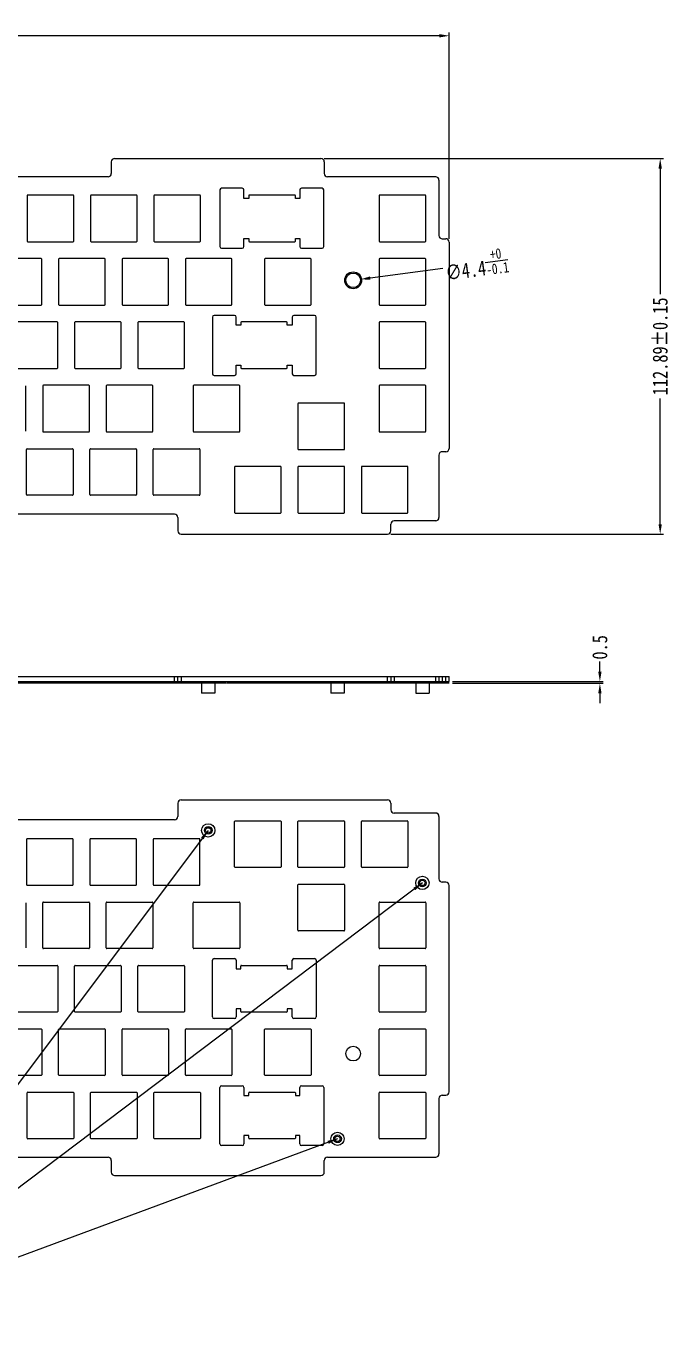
# Model space of a CAD drawing. Header units: inches. Extents: x -2421 to 103, y 702 to 2138.
# Drawn here: x -333.9 to -140.3, y 727.9 to 1118 of the extents above; entities that cross this region are included whole.
import ezdxf

# ---------------------------------------------------------------- set-up
doc = ezdxf.new("R2010")
doc.units = ezdxf.units.IN
doc.header["$LTSCALE"] = 1.21
doc.header["$MEASUREMENT"] = 0
doc.header["$PDMODE"] = 3
doc.header["$PDSIZE"] = 0.3125
doc.linetypes.add('CENTER', pattern=[0.6, 0.375, -0.075, 0.075, -0.075])
doc.layers.get('0').update_dxf_attribs({"linetype": 'CONTINUOUS'})
doc.layers.get('Defpoints').update_dxf_attribs({"linetype": 'CONTINUOUS'})
doc.styles.get("Standard").update_dxf_attribs({"font": 'txt', "width": 0.8})
doc.dimstyles.new('YanXiu', dxfattribs={"dimscale": 1.5, "dimtxt": 3, "dimasz": 2, "dimexe": 0.66, "dimexo": 0.66, "dimgap": 0.66, "dimtad": 0, "dimdsep": 46, "dimtxsty": 'STANDARD', "dimcen": 0, "dimclrd": 3, "dimclre": 6, "dimclrt": 3, "dimazin": 2, "dimtm": 1e-09, "dimtfac": 1, "dimtofl": 0, "dimtmove": 0, "dimatfit": 3, "dimfxl": 1, "dimlwd": 5, "dimlwe": 5, "dimarcsym": 0})

# ---------------------------------------------------------------- blocks, each defined once
blk = doc.blocks.new('*D80')
at = {"color": 6, "lineweight": 5}
for p, q in [((-560.78, 1054.07), (-560.78, 1116.06)), ((-206.68, 1054.07), (-206.68, 1116.06))]:
    blk.add_line(p, q, dxfattribs=at)
at = {"color": 3, "lineweight": 5}
for p, q in [((-557.78, 1115.07), (-398.22, 1115.07)), ((-209.68, 1115.07), (-369.24, 1115.07))]:
    blk.add_line(p, q, dxfattribs=at)
at = {"color": 3}
for points in [[(-557.78, 1115.57), (-557.78, 1114.57), (-560.78, 1115.07)], [(-209.68, 1115.57), (-209.68, 1114.57), (-206.68, 1115.07)]]:
    blk.add_solid(points, dxfattribs=at)
at = {"layer": 'Defpoints', "color": 0}
for p in [(-206.68, 1115.07), (-560.78, 1053.08), (-206.68, 1053.08)]:
    blk.add_point(p, dxfattribs=at)
at = {"color": 3, "insert": (-383.73, 1115.07), "char_height": 4.5, "attachment_point": 5}
blk.add_mtext('354.1%%P0.15', dxfattribs=at)
blk = doc.blocks.new('*D81')
at = {"color": 6, "lineweight": 5}
for p, q in [((-244.24, 1078.18), (-142.27, 1078.18)), ((-224.24, 965.28), (-142.27, 965.28))]:
    blk.add_line(p, q, dxfattribs=at)
at = {"color": 3, "lineweight": 5}
for p, q in [((-143.26, 1075.18), (-143.26, 1037.42)), ((-143.26, 968.28), (-143.26, 1006.04))]:
    blk.add_line(p, q, dxfattribs=at)
at = {"color": 3}
for points in [[(-143.76, 1075.18), (-142.76, 1075.18), (-143.26, 1078.18)], [(-143.76, 968.28), (-142.76, 968.28), (-143.26, 965.28)]]:
    blk.add_solid(points, dxfattribs=at)
at = {"layer": 'Defpoints', "color": 0}
for p in [(-245.23, 1078.18), (-225.23, 965.28), (-143.26, 965.28)]:
    blk.add_point(p, dxfattribs=at)
at = {"color": 3, "insert": (-143.26, 1021.73), "char_height": 4.5, "attachment_point": 5, "rotation": 90}
blk.add_mtext('112.89%%P0.15', dxfattribs=at)
blk = doc.blocks.new('*D84')
at = {"color": 3, "lineweight": 5}
for p, q in [((-161.39, 923.99), (-161.39, 926.99)), ((-161.39, 917.49), (-161.39, 914.49))]:
    blk.add_line(p, q, dxfattribs=at)
at = {"color": 6, "lineweight": 5}
for p, q in [((-205.69, 920.99), (-160.4, 920.99)), ((-205.69, 920.49), (-160.4, 920.49))]:
    blk.add_line(p, q, dxfattribs=at)
at = {"color": 3}
for points in [[(-161.89, 923.99), (-160.89, 923.99), (-161.39, 920.99)], [(-161.89, 917.49), (-160.89, 917.49), (-161.39, 920.49)]]:
    blk.add_solid(points, dxfattribs=at)
at = {"layer": 'Defpoints', "color": 0}
for p in [(-206.68, 920.99), (-161.39, 920.99), (-206.68, 920.49)]:
    blk.add_point(p, dxfattribs=at)
at = {"color": 3, "insert": (-161.39, 931.28), "char_height": 4.5, "attachment_point": 5, "rotation": 90}
blk.add_mtext('0.5', dxfattribs=at)
blk = doc.blocks.new('*D91')
at = {"color": 3, "lineweight": 5}
blk.add_line((-208.56, 1045.16), (-230.39, 1042.26), dxfattribs=at)
at = {"color": 3}
blk.add_solid([(-230.46, 1042.76), (-230.33, 1041.77), (-233.37, 1041.87)], dxfattribs=at)
at = {"layer": 'Defpoints', "color": 0}
for p in [(-233.37, 1041.87), (-237.73, 1041.29)]:
    blk.add_point(p, dxfattribs=at)
at = {"color": 3, "insert": (-198.51, 1046.5), "char_height": 4.5, "attachment_point": 5, "rotation": 7.5723}
blk.add_mtext('∅4.4{\\H0.7x;\\S+0/-0.1;}', dxfattribs=at)

msp = doc.modelspace()

# ---------------------------------------------------------------- linework, layer by layer
at = {"color": 7, "linetype": 'Continuous'}
for p, q in [((-308.232, 1077.177), (-308.232, 1073.677)), ((-307.232, 1078.177), (-245.232, 1078.177)), ((-244.232, 1077.177), (-244.232, 1073.677)), ((-309.232, 1072.677), (-441.716, 1072.677)), ((-268.904, 1069.236), (-275.104, 1069.236)), ((-244.904, 1069.236), (-251.104, 1069.236)), ((-210.746, 1072.677), (-243.232, 1072.677)), ((-209.746, 1071.677), (-209.746, 1055.077)), ((-333.546, 1066.977), (-333.546, 1053.377)), ((-319.746, 1067.177), (-333.346, 1067.177)), ((-319.546, 1053.377), (-319.546, 1066.977)), ((-314.496, 1066.977), (-314.496, 1053.377)), ((-300.696, 1067.177), (-314.296, 1067.177)), ((-300.496, 1053.377), (-300.496, 1066.977)), ((-295.446, 1066.977), (-295.446, 1053.377)), ((-281.646, 1067.177), (-295.246, 1067.177)), ((-281.446, 1053.377), (-281.446, 1066.977)), ((-275.604, 1068.736), (-275.604, 1051.736)), ((-268.404, 1066.177), (-268.404, 1068.736)), ((-266.926, 1066.177), (-268.404, 1066.177)), ((-266.926, 1066.977), (-266.926, 1066.177)), ((-253.126, 1067.177), (-266.726, 1067.177)), ((-252.926, 1066.177), (-252.926, 1066.977)), ((-251.604, 1066.177), (-252.926, 1066.177)), ((-251.604, 1068.736), (-251.604, 1066.177)), ((-244.404, 1051.736), (-244.404, 1068.736)), ((-227.746, 1066.977), (-227.746, 1053.377)), ((-213.946, 1067.177), (-227.546, 1067.177)), ((-213.746, 1053.377), (-213.746, 1066.977)), ((-268.404, 1054.177), (-266.926, 1054.177)), ((-268.404, 1051.736), (-268.404, 1054.177)), ((-266.926, 1054.177), (-266.926, 1053.377)), ((-252.926, 1054.177), (-251.604, 1054.177)), ((-252.926, 1053.377), (-252.926, 1054.177)), ((-251.604, 1054.177), (-251.604, 1051.736)), ((-208.746, 1054.077), (-207.682, 1054.077)), ((-333.346, 1053.177), (-319.746, 1053.177)), ((-314.296, 1053.177), (-300.696, 1053.177)), ((-295.246, 1053.177), (-281.646, 1053.177)), ((-275.104, 1051.236), (-268.904, 1051.236)), ((-266.726, 1053.177), (-253.126, 1053.177)), ((-251.104, 1051.236), (-244.904, 1051.236)), ((-227.546, 1053.177), (-213.946, 1053.177)), ((-206.682, 1053.077), (-206.682, 991.077)), ((-329.316, 1048.127), (-342.916, 1048.127)), ((-329.116, 1034.327), (-329.116, 1047.927)), ((-324.066, 1047.927), (-324.066, 1034.327)), ((-310.266, 1048.127), (-323.866, 1048.127)), ((-310.066, 1034.327), (-310.066, 1047.927)), ((-305.016, 1047.927), (-305.016, 1034.327)), ((-291.216, 1048.127), (-304.816, 1048.127)), ((-291.016, 1034.327), (-291.016, 1047.927)), ((-285.966, 1047.927), (-285.966, 1034.327)), ((-272.166, 1048.127), (-285.766, 1048.127)), ((-271.966, 1034.327), (-271.966, 1047.927)), ((-262.196, 1047.927), (-262.196, 1034.327)), ((-248.396, 1048.127), (-261.996, 1048.127)), ((-248.196, 1034.327), (-248.196, 1047.927)), ((-227.746, 1047.927), (-227.746, 1034.327)), ((-213.946, 1048.127), (-227.546, 1048.127)), ((-213.746, 1034.327), (-213.746, 1047.927)), ((-342.916, 1034.127), (-329.316, 1034.127)), ((-323.866, 1034.127), (-310.266, 1034.127)), ((-304.816, 1034.127), (-291.216, 1034.127)), ((-285.766, 1034.127), (-272.166, 1034.127)), ((-261.996, 1034.127), (-248.396, 1034.127)), ((-227.546, 1034.127), (-213.946, 1034.127)), ((-277.864, 1030.519), (-277.864, 1013.519)), ((-271.164, 1031.019), (-277.364, 1031.019)), ((-270.664, 1028.077), (-270.664, 1030.519)), ((-253.864, 1030.519), (-253.864, 1028.077)), ((-247.164, 1031.019), (-253.364, 1031.019)), ((-246.664, 1013.519), (-246.664, 1030.519)), ((-324.551, 1029.077), (-338.151, 1029.077)), ((-324.351, 1015.277), (-324.351, 1028.877)), ((-319.301, 1028.877), (-319.301, 1015.277)), ((-305.501, 1029.077), (-319.101, 1029.077)), ((-305.301, 1015.277), (-305.301, 1028.877)), ((-300.251, 1028.877), (-300.251, 1015.277)), ((-286.451, 1029.077), (-300.051, 1029.077)), ((-286.251, 1015.277), (-286.251, 1028.877)), ((-269.341, 1028.077), (-270.664, 1028.077)), ((-269.341, 1028.877), (-269.341, 1028.077)), ((-255.541, 1029.077), (-269.141, 1029.077)), ((-255.341, 1028.077), (-255.341, 1028.877)), ((-253.864, 1028.077), (-255.341, 1028.077)), ((-227.746, 1028.877), (-227.746, 1015.277)), ((-213.946, 1029.077), (-227.546, 1029.077)), ((-213.746, 1015.277), (-213.746, 1028.877)), ((-338.151, 1015.077), (-324.551, 1015.077)), ((-319.101, 1015.077), (-305.501, 1015.077)), ((-300.051, 1015.077), (-286.451, 1015.077)), ((-270.664, 1016.077), (-269.341, 1016.077)), ((-270.664, 1013.519), (-270.664, 1016.077)), ((-269.341, 1016.077), (-269.341, 1015.277)), ((-269.141, 1015.077), (-255.541, 1015.077)), ((-255.341, 1016.077), (-253.864, 1016.077)), ((-255.341, 1015.277), (-255.341, 1016.077)), ((-253.864, 1016.077), (-253.864, 1013.519)), ((-227.546, 1015.077), (-213.946, 1015.077)), ((-277.364, 1013.019), (-271.164, 1013.019)), ((-253.364, 1013.019), (-247.164, 1013.019)), ((-333.891, 996.227), (-333.891, 1009.827)), ((-328.841, 1009.827), (-328.841, 996.227)), ((-315.041, 1010.027), (-328.641, 1010.027)), ((-314.841, 996.227), (-314.841, 1009.827)), ((-309.791, 1009.827), (-309.791, 996.227)), ((-295.991, 1010.027), (-309.591, 1010.027)), ((-295.791, 996.227), (-295.791, 1009.827)), ((-283.641, 1009.827), (-283.641, 996.227)), ((-269.841, 1010.027), (-283.441, 1010.027)), ((-269.641, 996.227), (-269.641, 1009.827)), ((-227.746, 1009.827), (-227.746, 996.227)), ((-213.946, 1010.027), (-227.546, 1010.027)), ((-213.746, 996.227), (-213.746, 1009.827)), ((-252.134, 1004.487), (-252.134, 990.887)), ((-238.334, 1004.687), (-251.934, 1004.687)), ((-238.134, 990.887), (-238.134, 1004.487)), ((-328.641, 996.027), (-315.041, 996.027)), ((-309.591, 996.027), (-295.991, 996.027)), ((-283.441, 996.027), (-269.841, 996.027)), ((-227.546, 996.027), (-213.946, 996.027)), ((-333.516, 990.977), (-319.916, 990.977)), ((-314.466, 990.977), (-300.866, 990.977)), ((-295.416, 990.977), (-281.816, 990.977)), ((-333.716, 977.177), (-333.716, 990.777)), ((-319.716, 990.777), (-319.716, 977.177)), ((-314.666, 977.177), (-314.666, 990.777)), ((-300.666, 990.777), (-300.666, 977.177)), ((-295.616, 977.177), (-295.616, 990.777)), ((-281.616, 990.777), (-281.616, 977.177)), ((-251.934, 990.687), (-238.334, 990.687)), ((-209.746, 989.077), (-209.746, 970.283)), ((-207.682, 990.077), (-208.746, 990.077)), ((-271.184, 985.437), (-271.184, 971.837)), ((-257.384, 985.637), (-270.984, 985.637)), ((-257.184, 971.837), (-257.184, 985.437)), ((-252.134, 985.437), (-252.134, 971.837)), ((-238.334, 985.637), (-251.934, 985.637)), ((-238.134, 971.837), (-238.134, 985.437)), ((-233.084, 985.437), (-233.084, 971.837)), ((-219.284, 985.637), (-232.884, 985.637)), ((-219.084, 971.837), (-219.084, 985.437)), ((-319.916, 976.977), (-333.516, 976.977)), ((-300.866, 976.977), (-314.466, 976.977)), ((-281.816, 976.977), (-295.416, 976.977)), ((-270.984, 971.637), (-257.384, 971.637)), ((-251.934, 971.637), (-238.334, 971.637)), ((-232.884, 971.637), (-219.284, 971.637)), ((-289.232, 971.283), (-350.732, 971.283)), ((-288.232, 970.283), (-288.232, 966.283)), ((-224.232, 966.283), (-224.232, 968.283)), ((-210.746, 969.283), (-223.232, 969.283)), ((-287.232, 965.283), (-225.232, 965.283)), ((-560.782, 922.489), (-206.682, 922.489)), ((-560.782, 920.989), (-206.682, 920.989)), ((-289.232, 920.989), (-289.232, 922.489)), ((-288.232, 920.989), (-288.232, 922.489)), ((-287.232, 922.489), (-287.232, 920.989)), ((-281.091, 920.989), (-281.091, 917.489)), ((-277.091, 920.989), (-277.091, 917.489)), ((-242.246, 920.989), (-242.246, 917.489)), ((-238.246, 920.989), (-238.246, 917.489)), ((-225.232, 920.989), (-225.232, 922.489)), ((-224.232, 922.489), (-224.232, 920.989)), ((-223.232, 922.489), (-223.232, 920.989)), ((-216.746, 920.989), (-216.746, 917.489)), ((-212.746, 920.989), (-212.746, 917.489)), ((-210.746, 920.989), (-210.746, 922.489)), ((-209.746, 922.489), (-209.746, 920.989)), ((-208.746, 922.489), (-208.746, 920.989)), ((-207.682, 920.989), (-207.682, 922.489)), ((-206.682, 920.989), (-206.682, 922.489)), ((-277.091, 917.489), (-281.091, 917.489)), ((-238.246, 917.489), (-242.246, 917.489)), ((-216.746, 917.489), (-212.746, 917.489)), ((-288.232, 884.475), (-288.232, 880.475)), ((-287.232, 885.475), (-225.232, 885.475)), ((-224.232, 884.475), (-224.232, 882.475)), ((-289.232, 879.475), (-350.732, 879.475)), ((-271.184, 865.32), (-271.184, 878.92)), ((-270.984, 879.12), (-257.384, 879.12)), ((-257.184, 878.92), (-257.184, 865.32)), ((-252.134, 865.32), (-252.134, 878.92)), ((-251.934, 879.12), (-238.334, 879.12)), ((-238.134, 878.92), (-238.134, 865.32)), ((-233.084, 865.32), (-233.084, 878.92)), ((-232.884, 879.12), (-219.284, 879.12)), ((-210.746, 881.475), (-223.232, 881.475)), ((-219.084, 878.92), (-219.084, 865.32)), ((-209.746, 880.475), (-209.746, 861.68)), ((-333.716, 873.58), (-333.716, 859.98)), ((-319.916, 873.78), (-333.516, 873.78)), ((-319.716, 859.98), (-319.716, 873.58)), ((-314.666, 873.58), (-314.666, 859.98)), ((-300.866, 873.78), (-314.466, 873.78)), ((-300.666, 859.98), (-300.666, 873.58)), ((-295.616, 873.58), (-295.616, 859.98)), ((-281.816, 873.78), (-295.416, 873.78)), ((-281.616, 859.98), (-281.616, 873.58)), ((-257.384, 865.12), (-270.984, 865.12)), ((-238.334, 865.12), (-251.934, 865.12)), ((-219.284, 865.12), (-232.884, 865.12)), ((-333.516, 859.78), (-319.916, 859.78)), ((-314.466, 859.78), (-300.866, 859.78)), ((-295.416, 859.78), (-281.816, 859.78)), ((-252.134, 846.27), (-252.134, 859.87)), ((-251.934, 860.07), (-238.334, 860.07)), ((-238.134, 859.87), (-238.134, 846.27)), ((-207.682, 860.68), (-208.746, 860.68)), ((-206.682, 797.68), (-206.682, 859.68)), ((-333.891, 854.53), (-333.891, 840.93)), ((-328.841, 840.93), (-328.841, 854.53)), ((-328.641, 854.73), (-315.041, 854.73)), ((-314.841, 854.53), (-314.841, 840.93)), ((-309.791, 840.93), (-309.791, 854.53)), ((-309.591, 854.73), (-295.991, 854.73)), ((-295.791, 854.53), (-295.791, 840.93)), ((-283.641, 840.93), (-283.641, 854.53)), ((-283.441, 854.73), (-269.841, 854.73)), ((-269.641, 854.53), (-269.641, 840.93)), ((-227.746, 840.93), (-227.746, 854.53)), ((-227.546, 854.73), (-213.946, 854.73)), ((-213.746, 854.53), (-213.746, 840.93)), ((-238.334, 846.07), (-251.934, 846.07)), ((-315.041, 840.73), (-328.641, 840.73)), ((-295.991, 840.73), (-309.591, 840.73)), ((-269.841, 840.73), (-283.441, 840.73)), ((-213.946, 840.73), (-227.546, 840.73)), ((-338.151, 835.68), (-324.551, 835.68)), ((-324.351, 835.48), (-324.351, 821.88)), ((-319.301, 821.88), (-319.301, 835.48)), ((-319.101, 835.68), (-305.501, 835.68)), ((-305.301, 835.48), (-305.301, 821.88)), ((-300.251, 821.88), (-300.251, 835.48)), ((-300.051, 835.68), (-286.451, 835.68)), ((-286.251, 835.48), (-286.251, 821.88)), ((-277.864, 820.239), (-277.864, 837.239)), ((-277.364, 837.739), (-271.164, 837.739)), ((-270.664, 837.239), (-270.664, 834.68)), ((-269.341, 834.68), (-269.341, 835.48)), ((-269.141, 835.68), (-255.541, 835.68)), ((-255.341, 835.48), (-255.341, 834.68)), ((-253.864, 834.68), (-253.864, 837.239)), ((-253.364, 837.739), (-247.164, 837.739)), ((-246.664, 837.239), (-246.664, 820.239)), ((-227.746, 821.88), (-227.746, 835.48)), ((-227.546, 835.68), (-213.946, 835.68)), ((-213.746, 835.48), (-213.746, 821.88)), ((-270.664, 834.68), (-269.341, 834.68)), ((-255.341, 834.68), (-253.864, 834.68)), ((-324.551, 821.68), (-338.151, 821.68)), ((-305.501, 821.68), (-319.101, 821.68)), ((-286.451, 821.68), (-300.051, 821.68)), ((-271.164, 819.739), (-277.364, 819.739)), ((-269.341, 822.68), (-270.664, 822.68)), ((-270.664, 822.68), (-270.664, 820.239)), ((-269.341, 821.88), (-269.341, 822.68)), ((-255.541, 821.68), (-269.141, 821.68)), ((-253.864, 822.68), (-255.341, 822.68)), ((-255.341, 822.68), (-255.341, 821.88)), ((-253.864, 820.239), (-253.864, 822.68)), ((-247.164, 819.739), (-253.364, 819.739)), ((-213.946, 821.68), (-227.546, 821.68)), ((-342.916, 816.63), (-329.316, 816.63)), ((-329.116, 816.43), (-329.116, 802.83)), ((-324.066, 802.83), (-324.066, 816.43)), ((-323.866, 816.63), (-310.266, 816.63)), ((-310.066, 816.43), (-310.066, 802.83)), ((-305.016, 802.83), (-305.016, 816.43)), ((-304.816, 816.63), (-291.216, 816.63)), ((-291.016, 816.43), (-291.016, 802.83)), ((-285.966, 802.83), (-285.966, 816.43)), ((-285.766, 816.63), (-272.166, 816.63)), ((-271.966, 816.43), (-271.966, 802.83)), ((-262.196, 802.83), (-262.196, 816.43)), ((-261.996, 816.63), (-248.396, 816.63)), ((-248.196, 816.43), (-248.196, 802.83)), ((-227.746, 802.83), (-227.746, 816.43)), ((-227.546, 816.63), (-213.946, 816.63)), ((-213.746, 816.43), (-213.746, 802.83)), ((-329.316, 802.63), (-342.916, 802.63)), ((-310.266, 802.63), (-323.866, 802.63)), ((-291.216, 802.63), (-304.816, 802.63)), ((-272.166, 802.63), (-285.766, 802.63)), ((-248.396, 802.63), (-261.996, 802.63)), ((-213.946, 802.63), (-227.546, 802.63)), ((-333.546, 783.78), (-333.546, 797.38)), ((-333.346, 797.58), (-319.746, 797.58)), ((-319.546, 797.38), (-319.546, 783.78)), ((-314.496, 783.78), (-314.496, 797.38)), ((-314.296, 797.58), (-300.696, 797.58)), ((-300.496, 797.38), (-300.496, 783.78)), ((-295.446, 783.78), (-295.446, 797.38)), ((-295.246, 797.58), (-281.646, 797.58)), ((-281.446, 797.38), (-281.446, 783.78)), ((-275.604, 782.022), (-275.604, 799.022)), ((-275.104, 799.522), (-268.904, 799.522)), ((-268.404, 799.022), (-268.404, 796.58)), ((-268.404, 796.58), (-266.926, 796.58)), ((-266.926, 796.58), (-266.926, 797.38)), ((-266.726, 797.58), (-253.126, 797.58)), ((-252.926, 797.38), (-252.926, 796.58)), ((-252.926, 796.58), (-251.604, 796.58)), ((-251.604, 796.58), (-251.604, 799.022)), ((-251.104, 799.522), (-244.904, 799.522)), ((-244.404, 799.022), (-244.404, 782.022)), ((-227.746, 783.78), (-227.746, 797.38)), ((-227.546, 797.58), (-213.946, 797.58)), ((-213.746, 797.38), (-213.746, 783.78)), ((-208.746, 796.68), (-207.682, 796.68)), ((-209.746, 795.68), (-209.746, 779.08)), ((-266.926, 784.58), (-268.404, 784.58)), ((-268.404, 784.58), (-268.404, 782.022)), ((-266.926, 783.78), (-266.926, 784.58)), ((-251.604, 784.58), (-252.926, 784.58)), ((-252.926, 784.58), (-252.926, 783.78)), ((-251.604, 782.022), (-251.604, 784.58)), ((-319.746, 783.58), (-333.346, 783.58)), ((-300.696, 783.58), (-314.296, 783.58)), ((-281.646, 783.58), (-295.246, 783.58)), ((-268.904, 781.522), (-275.104, 781.522)), ((-253.126, 783.58), (-266.726, 783.58)), ((-244.904, 781.522), (-251.104, 781.522)), ((-213.946, 783.58), (-227.546, 783.58)), ((-441.716, 778.08), (-309.232, 778.08)), ((-308.232, 777.08), (-308.232, 773.58)), ((-244.232, 773.58), (-244.232, 777.08)), ((-243.232, 778.08), (-210.746, 778.08)), ((-307.232, 772.58), (-245.232, 772.58))]:
    msp.add_line(p, q, dxfattribs=at)
at = {"color": 1, "linetype": 'CENTER'}
msp.add_line((-206.682, 920.489), (-560.731, 920.489), dxfattribs=at)
at = {"color": 7, "linetype": 'Continuous'}
for centre, radius in [((-235.546, 1041.577), 2.55), ((-235.546, 1041.577), 2.2), ((-235.546, 809.18), 2.2)]:
    msp.add_circle(centre, radius, dxfattribs=at)
at = {"color": 2, "linetype": 'Continuous'}
for centre, radius in [((-279.091, 876.275), 2), ((-279.091, 876.275), 1.15), ((-279.091, 876.275), 0.8), ((-214.746, 860.475), 2), ((-214.746, 860.475), 1.15), ((-214.746, 860.475), 0.8), ((-240.246, 783.58), 2), ((-240.246, 783.58), 1.15), ((-240.246, 783.58), 0.8)]:
    msp.add_circle(centre, radius, dxfattribs=at)
at = {"color": 7, "linetype": 'Continuous'}
for centre, radius, start, end in [((-307.232, 1077.177), 1, 90, 180), ((-245.232, 1077.177), 1, 0, 90), ((-309.232, 1073.677), 1, 270, 0), ((-243.232, 1073.677), 1, 180, 270), ((-275.104, 1068.736), 0.5, 90, 180), ((-268.904, 1068.736), 0.5, 0, 90), ((-251.104, 1068.736), 0.5, 90, 180), ((-244.904, 1068.736), 0.5, 0, 90), ((-210.746, 1071.677), 1, 0, 90), ((-333.346, 1066.977), 0.2, 90, 180), ((-319.746, 1066.977), 0.2, 0, 90), ((-314.296, 1066.977), 0.2, 90, 180), ((-300.696, 1066.977), 0.2, 0, 90), ((-295.246, 1066.977), 0.2, 90, 180), ((-281.646, 1066.977), 0.2, 0, 90), ((-266.726, 1066.977), 0.2, 90, 180), ((-253.126, 1066.977), 0.2, 0, 90), ((-227.546, 1066.977), 0.2, 90, 180), ((-213.946, 1066.977), 0.2, 0, 90), ((-333.346, 1053.377), 0.2, 180, 270), ((-319.746, 1053.377), 0.2, 270, 0), ((-314.296, 1053.377), 0.2, 180, 270), ((-300.696, 1053.377), 0.2, 270, 0), ((-295.246, 1053.377), 0.2, 180, 270), ((-281.646, 1053.377), 0.2, 270, 0), ((-266.726, 1053.377), 0.2, 180, 270), ((-253.126, 1053.377), 0.2, 270, 0), ((-227.546, 1053.377), 0.2, 180, 270), ((-213.946, 1053.377), 0.2, 270, 0), ((-208.746, 1055.077), 1, 180, 270), ((-207.682, 1053.077), 1, 0, 90), ((-275.104, 1051.736), 0.5, 180, 270), ((-268.904, 1051.736), 0.5, 270, 0), ((-251.104, 1051.736), 0.5, 180, 270), ((-244.904, 1051.736), 0.5, 270, 0), ((-329.316, 1047.927), 0.2, 0, 90), ((-323.866, 1047.927), 0.2, 90, 180), ((-310.266, 1047.927), 0.2, 0, 90), ((-304.816, 1047.927), 0.2, 90, 180), ((-291.216, 1047.927), 0.2, 0, 90), ((-285.766, 1047.927), 0.2, 90, 180), ((-272.166, 1047.927), 0.2, 0, 90), ((-261.996, 1047.927), 0.2, 90, 180), ((-248.396, 1047.927), 0.2, 0, 90), ((-227.546, 1047.927), 0.2, 90, 180), ((-213.946, 1047.927), 0.2, 0, 90), ((-329.316, 1034.327), 0.2, 270, 0), ((-323.866, 1034.327), 0.2, 180, 270), ((-310.266, 1034.327), 0.2, 270, 0), ((-304.816, 1034.327), 0.2, 180, 270), ((-291.216, 1034.327), 0.2, 270, 0), ((-285.766, 1034.327), 0.2, 180, 270), ((-272.166, 1034.327), 0.2, 270, 0), ((-261.996, 1034.327), 0.2, 180, 270), ((-248.396, 1034.327), 0.2, 270, 0), ((-227.546, 1034.327), 0.2, 180, 270), ((-213.946, 1034.327), 0.2, 270, 0), ((-277.364, 1030.519), 0.5, 90, 180), ((-271.164, 1030.519), 0.5, 0, 90), ((-253.364, 1030.519), 0.5, 90, 180), ((-247.164, 1030.519), 0.5, 0, 90), ((-324.551, 1028.877), 0.2, 0, 90), ((-319.101, 1028.877), 0.2, 90, 180), ((-305.501, 1028.877), 0.2, 0, 90), ((-300.051, 1028.877), 0.2, 90, 180), ((-286.451, 1028.877), 0.2, 0, 90), ((-269.141, 1028.877), 0.2, 90, 180), ((-255.541, 1028.877), 0.2, 0, 90), ((-227.546, 1028.877), 0.2, 90, 180), ((-213.946, 1028.877), 0.2, 0, 90), ((-324.551, 1015.277), 0.2, 270, 0), ((-319.101, 1015.277), 0.2, 180, 270), ((-305.501, 1015.277), 0.2, 270, 0), ((-300.051, 1015.277), 0.2, 180, 270), ((-286.451, 1015.277), 0.2, 270, 0), ((-269.141, 1015.277), 0.2, 180, 270), ((-255.541, 1015.277), 0.2, 270, 0), ((-227.546, 1015.277), 0.2, 180, 270), ((-213.946, 1015.277), 0.2, 270, 0), ((-277.364, 1013.519), 0.5, 180, 270), ((-271.164, 1013.519), 0.5, 270, 0), ((-253.364, 1013.519), 0.5, 180, 270), ((-247.164, 1013.519), 0.5, 270, 0), ((-328.641, 1009.827), 0.2, 90, 180), ((-315.041, 1009.827), 0.2, 0, 90), ((-309.591, 1009.827), 0.2, 90, 180), ((-295.991, 1009.827), 0.2, 0, 90), ((-283.441, 1009.827), 0.2, 90, 180), ((-269.841, 1009.827), 0.2, 0, 90), ((-227.546, 1009.827), 0.2, 90, 180), ((-213.946, 1009.827), 0.2, 0, 90), ((-251.934, 1004.487), 0.2, 90, 180), ((-238.334, 1004.487), 0.2, 0, 90), ((-328.641, 996.227), 0.2, 180, 270), ((-315.041, 996.227), 0.2, 270, 0), ((-309.591, 996.227), 0.2, 180, 270), ((-295.991, 996.227), 0.2, 270, 0), ((-283.441, 996.227), 0.2, 180, 270), ((-269.841, 996.227), 0.2, 270, 0), ((-227.546, 996.227), 0.2, 180, 270), ((-213.946, 996.227), 0.2, 270, 0), ((-333.516, 990.777), 0.2, 90, 180), ((-319.916, 990.777), 0.2, 0, 90), ((-314.466, 990.777), 0.2, 90, 180), ((-300.866, 990.777), 0.2, 0, 90), ((-295.416, 990.777), 0.2, 90, 180), ((-281.816, 990.777), 0.2, 0, 90), ((-251.934, 990.887), 0.2, 180, 270), ((-238.334, 990.887), 0.2, 270, 0), ((-207.682, 991.077), 1, 270, 0), ((-208.746, 989.077), 1, 90, 180), ((-270.984, 985.437), 0.2, 90, 180), ((-257.384, 985.437), 0.2, 0, 90), ((-251.934, 985.437), 0.2, 90, 180), ((-238.334, 985.437), 0.2, 0, 90), ((-232.884, 985.437), 0.2, 90, 180), ((-219.284, 985.437), 0.2, 0, 90), ((-333.516, 977.177), 0.2, 180, 270), ((-319.916, 977.177), 0.2, 270, 360), ((-314.466, 977.177), 0.2, 180, 270), ((-300.866, 977.177), 0.2, 270, 360), ((-295.416, 977.177), 0.2, 180, 270), ((-281.816, 977.177), 0.2, 270, 360), ((-270.984, 971.837), 0.2, 180, 270), ((-257.384, 971.837), 0.2, 270, 0), ((-251.934, 971.837), 0.2, 180, 270), ((-238.334, 971.837), 0.2, 270, 0), ((-232.884, 971.837), 0.2, 180, 270), ((-219.284, 971.837), 0.2, 270, 0), ((-289.232, 970.283), 1, 0, 90), ((-223.232, 968.283), 1, 90, 180), ((-210.746, 970.283), 1, 270, 0), ((-287.232, 966.283), 1, 180, 270), ((-225.232, 966.283), 1, 270, 0), ((-287.232, 884.475), 1, 90, 180), ((-225.232, 884.475), 1, 0, 90), ((-223.232, 882.475), 1, 180, 270), ((-289.232, 880.475), 1, 270, 0), ((-270.984, 878.92), 0.2, 90, 180), ((-257.384, 878.92), 0.2, 0, 90), ((-251.934, 878.92), 0.2, 90, 180), ((-238.334, 878.92), 0.2, 0, 90), ((-232.884, 878.92), 0.2, 90, 180), ((-219.284, 878.92), 0.2, 0, 90), ((-210.746, 880.475), 1, 0, 90), ((-333.516, 873.58), 0.2, 90, 180), ((-319.916, 873.58), 0.2, 0, 90), ((-314.466, 873.58), 0.2, 90, 180), ((-300.866, 873.58), 0.2, 0, 90), ((-295.416, 873.58), 0.2, 90, 180), ((-281.816, 873.58), 0.2, 0, 90), ((-270.984, 865.32), 0.2, 180, 270), ((-257.384, 865.32), 0.2, 270, 0), ((-251.934, 865.32), 0.2, 180, 270), ((-238.334, 865.32), 0.2, 270, 0), ((-232.884, 865.32), 0.2, 180, 270), ((-219.284, 865.32), 0.2, 270, 0), ((-333.516, 859.98), 0.2, 180, 270), ((-319.916, 859.98), 0.2, 270, 360), ((-314.466, 859.98), 0.2, 180, 270), ((-300.866, 859.98), 0.2, 270, 360), ((-295.416, 859.98), 0.2, 180, 270), ((-281.816, 859.98), 0.2, 270, 360), ((-251.934, 859.87), 0.2, 90, 180), ((-238.334, 859.87), 0.2, 0, 90), ((-208.746, 861.68), 1, 180, 270), ((-207.682, 859.68), 1, 0, 90), ((-328.641, 854.53), 0.2, 90, 180), ((-315.041, 854.53), 0.2, 0, 90), ((-309.591, 854.53), 0.2, 90, 180), ((-295.991, 854.53), 0.2, 0, 90), ((-283.441, 854.53), 0.2, 90, 180), ((-269.841, 854.53), 0.2, 0, 90), ((-227.546, 854.53), 0.2, 90, 180), ((-213.946, 854.53), 0.2, 0, 90), ((-251.934, 846.27), 0.2, 180, 270), ((-238.334, 846.27), 0.2, 270, 0), ((-328.641, 840.93), 0.2, 180, 270), ((-315.041, 840.93), 0.2, 270, 0), ((-309.591, 840.93), 0.2, 180, 270), ((-295.991, 840.93), 0.2, 270, 0), ((-283.441, 840.93), 0.2, 180, 270), ((-269.841, 840.93), 0.2, 270, 0), ((-227.546, 840.93), 0.2, 180, 270), ((-213.946, 840.93), 0.2, 270, 0), ((-324.551, 835.48), 0.2, 0, 90), ((-319.101, 835.48), 0.2, 90, 180), ((-305.501, 835.48), 0.2, 0, 90), ((-300.051, 835.48), 0.2, 90, 180), ((-286.451, 835.48), 0.2, 0, 90), ((-277.364, 837.239), 0.5, 90, 180), ((-271.164, 837.239), 0.5, 0, 90), ((-269.141, 835.48), 0.2, 90, 180), ((-255.541, 835.48), 0.2, 0, 90), ((-253.364, 837.239), 0.5, 90, 180), ((-247.164, 837.239), 0.5, 0, 90), ((-227.546, 835.48), 0.2, 90, 180), ((-213.946, 835.48), 0.2, 0, 90), ((-324.551, 821.88), 0.2, 270, 360), ((-319.101, 821.88), 0.2, 180, 270), ((-305.501, 821.88), 0.2, 270, 0), ((-300.051, 821.88), 0.2, 180, 270), ((-286.451, 821.88), 0.2, 270, 360), ((-277.364, 820.239), 0.5, 180, 270), ((-271.164, 820.239), 0.5, 270, 0), ((-269.141, 821.88), 0.2, 180, 270), ((-255.541, 821.88), 0.2, 270, 0), ((-253.364, 820.239), 0.5, 180, 270), ((-247.164, 820.239), 0.5, 270, 0), ((-227.546, 821.88), 0.2, 180, 270), ((-213.946, 821.88), 0.2, 270, 0), ((-329.316, 816.43), 0.2, 0, 90), ((-323.866, 816.43), 0.2, 90, 180), ((-310.266, 816.43), 0.2, 0, 90), ((-304.816, 816.43), 0.2, 90, 180), ((-291.216, 816.43), 0.2, 0, 90), ((-285.766, 816.43), 0.2, 90, 180), ((-272.166, 816.43), 0.2, 0, 90), ((-261.996, 816.43), 0.2, 90, 180), ((-248.396, 816.43), 0.2, 0, 90), ((-227.546, 816.43), 0.2, 90, 180), ((-213.946, 816.43), 0.2, 0, 90), ((-329.316, 802.83), 0.2, 270, 0), ((-323.866, 802.83), 0.2, 180, 270), ((-310.266, 802.83), 0.2, 270, 0), ((-304.816, 802.83), 0.2, 180, 270), ((-291.216, 802.83), 0.2, 270, 0), ((-285.766, 802.83), 0.2, 180, 270), ((-272.166, 802.83), 0.2, 270, 0), ((-261.996, 802.83), 0.2, 180, 270), ((-248.396, 802.83), 0.2, 270, 0), ((-227.546, 802.83), 0.2, 180, 270), ((-213.946, 802.83), 0.2, 270, 0), ((-333.346, 797.38), 0.2, 90, 180), ((-319.746, 797.38), 0.2, 0, 90), ((-314.296, 797.38), 0.2, 90, 180), ((-300.696, 797.38), 0.2, 0, 90), ((-295.246, 797.38), 0.2, 90, 180), ((-281.646, 797.38), 0.2, 0, 90), ((-275.104, 799.022), 0.5, 90, 180), ((-268.904, 799.022), 0.5, 0, 90), ((-266.726, 797.38), 0.2, 90, 180), ((-253.126, 797.38), 0.2, 0, 90), ((-251.104, 799.022), 0.5, 90, 180), ((-244.904, 799.022), 0.5, 0, 90), ((-227.546, 797.38), 0.2, 90, 180), ((-213.946, 797.38), 0.2, 0, 90), ((-208.746, 795.68), 1, 90, 180), ((-207.682, 797.68), 1, 270, 0), ((-333.346, 783.78), 0.2, 180, 270), ((-319.746, 783.78), 0.2, 270, 0), ((-314.296, 783.78), 0.2, 180, 270), ((-300.696, 783.78), 0.2, 270, 0), ((-295.246, 783.78), 0.2, 180, 270), ((-281.646, 783.78), 0.2, 270, 0), ((-275.104, 782.022), 0.5, 180, 270), ((-268.904, 782.022), 0.5, 270, 0), ((-266.726, 783.78), 0.2, 180, 270), ((-253.126, 783.78), 0.2, 270, 0), ((-251.104, 782.022), 0.5, 180, 270), ((-244.904, 782.022), 0.5, 270, 0), ((-227.546, 783.78), 0.2, 180, 270), ((-213.946, 783.78), 0.2, 270, 0), ((-309.232, 777.08), 1, 0, 90), ((-243.232, 777.08), 1, 90, 180), ((-210.746, 779.08), 1, 270, 0), ((-307.232, 773.58), 1, 180, 270), ((-245.232, 773.58), 1, 270, 0)]:
    msp.add_arc(centre, radius, start, end, dxfattribs=at)

# ---------------------------------------------------------------- dimensions: what is measured, and where the dimension line sits
dim = msp.add_linear_dim(base=(-206.682, 1115.066), p1=(-560.782, 1053.077), p2=(-206.682, 1053.077), text='<>%%P0.15', dimstyle='YanXiu')
dim.commit()
dim.dimension.update_dxf_attribs({"geometry": '*D80', "text_midpoint": (-383.732, 1115.066)})
dim = msp.add_linear_dim(base=(-143.256, 965.283), p1=(-245.232, 1078.177), p2=(-225.232, 965.283), angle=90, text='<>%%P0.15', dimstyle='YanXiu')
dim.commit()
dim.dimension.update_dxf_attribs({"geometry": '*D81', "text_midpoint": (-143.256, 1021.73)})
dim = msp.add_diameter_dim_2p(p1=(-237.727, 1041.287), p2=(-233.366, 1041.867), text='<>{\\H0.7x;\\S+0/-0.1;}', dimstyle='YanXiu')
dim.commit()
dim.dimension.update_dxf_attribs({"geometry": '*D91', "text_midpoint": (-198.51, 1046.501), "dimtype": 163})
dim = msp.add_linear_dim(base=(-161.387, 920.989), p1=(-206.682, 920.489), p2=(-206.682, 920.989), angle=90, dimstyle='YanXiu')
dim.commit()
dim.dimension.update_dxf_attribs({"geometry": '*D84', "text_midpoint": (-161.387, 931.279), "dimtype": 160})

# ---------------------------------------------------------------- leaders
for points in [[(-279.091, 876.275), (-390.397, 727.914)], [(-214.746, 860.475), (-390.397, 727.914)], [(-240.246, 783.58), (-390.397, 727.914)]]:
    msp.add_leader(points, dimstyle='YanXiu', override={"dimgap": 0.66, "dimtad": 0})

doc.saveas('drawing.dxf')
